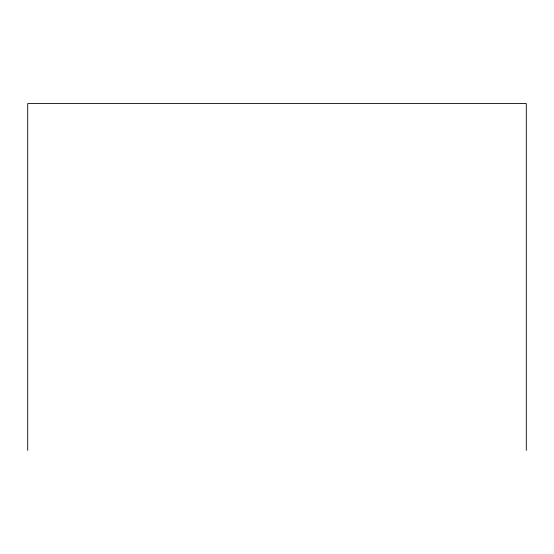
<?xml version="1.0" encoding="UTF-8"?>
<svg xmlns="http://www.w3.org/2000/svg" width="554" height="554" viewBox="0 0 554 554"><rect width="100%" height="100%" fill="white"/><g stroke="black" fill="none" stroke-linecap="round" stroke-linejoin="round"><path stroke-width="0.83" d="M526.3 450.409L526.3 103.591L27.7 103.591L27.7 450.409"/></g></svg>
